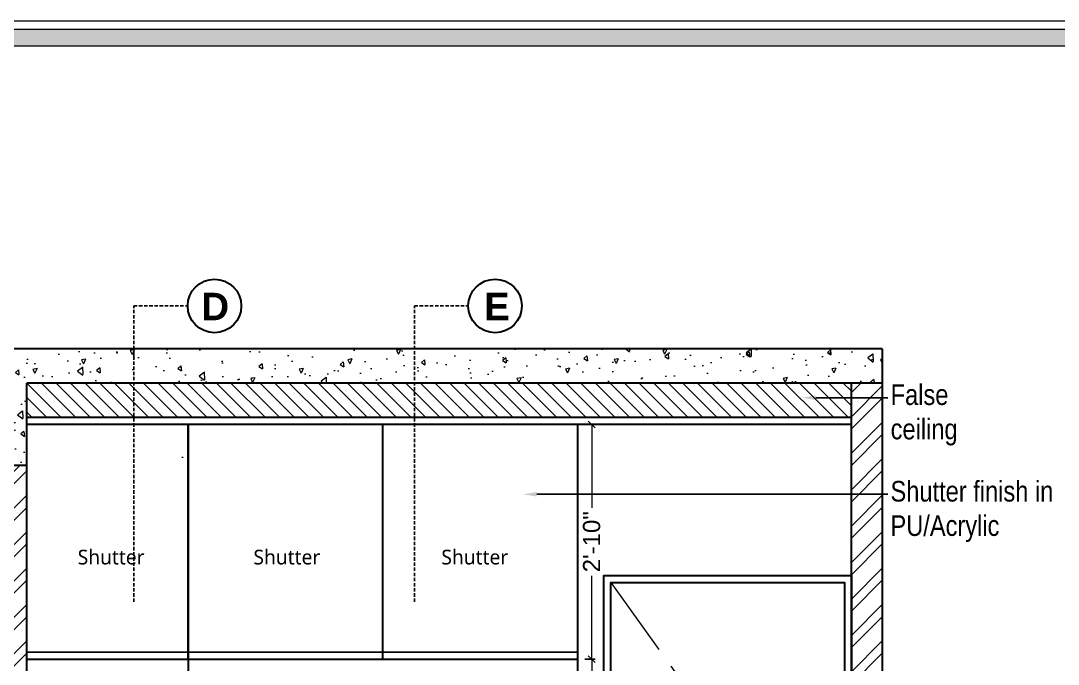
# Model space of a CAD drawing. Header units: millimetres. Extents: x 56222 to 3066687, y -650199 to -121287.
# Drawn here: x 133600.6 to 133751.5, y -184617.5 to -184523.8 of the extents above; entities that cross this region are included whole.
import ezdxf
from ezdxf import colors
from ezdxf.entities.mleader import LeaderData, LeaderLine
from ezdxf.math import Vec2, Vec3

# ---------------------------------------------------------------- set-up
doc = ezdxf.new("R2010")
doc.units = ezdxf.units.MM
doc.header["$MEASUREMENT"] = 0
doc.header["$PDMODE"] = 35
for name, pattern in [('00 . GROUND FLOOR$0$DASHED', [0.75, 0.5, -0.25]), ('ACAD_ISO02W100', [15, 12, -3]), ('CENTER', [2, 1.25, -0.25, 0.25, -0.25]), ('DASHEDX2', [1.5, 1, -0.5])]:
    doc.linetypes.add(name, pattern=pattern)
doc.layers.get('Defpoints').update_dxf_attribs({"color": 220})
doc.layers.add('AR HATCH-7', color=7, linetype='Continuous')
for name, color, linetype, lineweight in [('DIM.', 250, 'Continuous', 13), ('dim05', 1, 'Continuous', 13), ('Dimension', 10, 'DASHEDX2', 20), ('FURNITURE', 32, 'Continuous', 9), ('FURNITURE-1', 252, 'Continuous', 13), ('GROUND FLOOR  ( HATCH )', 251, 'Continuous', 9), ('SECTION ( SLAB PLine )', 104, 'Continuous', 30), ('Text', 7, 'Continuous', 15), ('wall', 7, 'Continuous', 30), ('XX~SLAB ( BEAM )~ ( DIM )', 7, 'Continuous', 9)]:
    doc.layers.add(name, color=color, linetype=linetype, lineweight=lineweight)
doc.styles.add('Arial', font='arial.ttf')
doc.styles.get("Standard").update_dxf_attribs({"font": 'arial.ttf', "height": 6})
doc.styles.add('style4', font='ARIALN.TTF')
doc.dimstyles.new('ISO-25', dxfattribs={"dimtxt": 2.5, "dimasz": 1, "dimexe": 0.5, "dimexo": 1, "dimtad": 0, "dimdec": 1, "dimlunit": 4, "dimtxsty": 'Standard', "dimblk": 'OBLIQUE', "dimcen": 2.5, "dimclrd": 1, "dimclre": 1, "dimclrt": 5, "dimadec": 0, "dimazin": 0, "dimtfac": 1, "dimtdec": 1, "dimtmove": 0, "dimatfit": 3, "dimfxl": 1, "dimlwd": -1, "dimarcsym": 0})

# ---------------------------------------------------------------- blocks, each defined once
blk = doc.blocks.new('_Oblique')
at = {"layer": 'wall', "color": 0, "lineweight": -2}
blk.add_line((-0.5, -0.5), (0.5, 0.5), dxfattribs=at)
blk = doc.blocks.new('*D185')
at = {"layer": 'Defpoints', "color": 0, "lineweight": 30, "transparency": 16777216}
for p in [(133681.64, -184616.72), (133683.63, -184616.72), (133681.64, -184635.32)]:
    blk.add_point(p, dxfattribs=at)
at = {"layer": 'dim05', "color": 1, "linetype": 'Continuous', "lineweight": -2, "transparency": 16777216}
for p, q in [((133682.64, -184616.72), (133684.13, -184616.72)), ((133682.64, -184635.32), (133684.13, -184635.32))]:
    blk.add_line(p, q, dxfattribs=at)
at = {"layer": 'dim05', "color": 1, "linetype": 'Continuous', "transparency": 16777216}
for p, q in [((133683.63, -184616.72), (133683.63, -184621.28)), ((133683.63, -184635.32), (133683.63, -184630.76))]:
    blk.add_line(p, q, dxfattribs=at)
at = {"layer": 'dim05', "color": 1, "transparency": 16777216}
for p, rotation in [((133683.63, -184616.72), 90), ((133683.63, -184635.32), 270)]:
    blk.add_blockref('_Oblique', p, dxfattribs=dict(at, rotation=rotation))
at = {"layer": 'dim05', "color": 5, "lineweight": 25, "transparency": 16777216, "insert": (133683.63, -184626.02), "char_height": 2.5, "attachment_point": 5, "rotation": 90, "style": 'Arial'}
blk.add_mtext('1\'-6{\\H1x;\\S1/2;}"', dxfattribs=at)
blk = doc.blocks.new('*D186')
at = {"layer": 'Defpoints', "color": 0, "lineweight": 30, "transparency": 16777216}
for p in [(133681.64, -184582.57), (133683.63, -184582.57), (133681.64, -184616.72)]:
    blk.add_point(p, dxfattribs=at)
at = {"layer": 'dim05', "color": 1, "linetype": 'Continuous', "lineweight": -2, "transparency": 16777216}
for p, q in [((133682.64, -184582.57), (133684.13, -184582.57)), ((133682.64, -184616.72), (133684.13, -184616.72))]:
    blk.add_line(p, q, dxfattribs=at)
at = {"layer": 'dim05', "color": 1, "linetype": 'Continuous', "transparency": 16777216}
for p, q in [((133683.63, -184582.57), (133683.63, -184594.7)), ((133683.63, -184616.72), (133683.63, -184604.58))]:
    blk.add_line(p, q, dxfattribs=at)
at = {"layer": 'dim05', "color": 1, "transparency": 16777216}
for p, rotation in [((133683.63, -184582.57), 90), ((133683.63, -184616.72), 270)]:
    blk.add_blockref('_Oblique', p, dxfattribs=dict(at, rotation=rotation))
at = {"layer": 'dim05', "color": 5, "lineweight": 25, "transparency": 16777216, "insert": (133683.63, -184599.64), "char_height": 2.5, "attachment_point": 5, "rotation": 90, "style": 'Arial'}
blk.add_mtext('2\'-10"', dxfattribs=at)

msp = doc.modelspace()

# ---------------------------------------------------------------- hatches: boundary and pattern name
at = {"layer": 'AR HATCH-7', "linetype": 'CENTER', "lineweight": 15, "true_color": 0x939598}
h = msp.add_hatch(dxfattribs=at)
h.set_pattern_fill('AR-CONC', color=252, angle=225)
h.set_pattern_definition([(275, (-1135.2694, 961.3524), (-5.51551999, -4.62807079), [0.75, -8.25]), (220, (-1135.269, 961.3524), (6.29992167, -4.3376815), [0.6, -6.6]), (325.4514445, (-1135.729, 960.967), (0.78440164, -8.96575221), [0.63740192, -7.01142112]), (271.1842, (-1133.855, 959.938), (-8.71693388, -6.37613776), [1.125, -12.375]), (321.6356355, (-1134.582, 959.407), (0.2790007, -13.4971167), [0.9561034, -10.5171376]), (216.184164, (-1133.855, 959.938), (0.2790007, -13.4971167), [0.9, -9.9]), (246, (-1134.916, 959.5846), (-7.06771572, -1.37382476), [0.75, -8.25]), (191, (-1134.916, 959.5846), (3.40708593, -6.84808435), [0.6, -6.6]), (296.4514447, (-1135.505, 959.47), (-3.66062975, -8.22190906), [0.6374019, -7.01142112]), (262.5, (-1135.2694, 961.3524), (2.267931853, -2.439898176), [0, -6.52, 0, -6.7, 0, -6.625]), (232.5, (-1135.2694, 961.3524), (0.92872942, -4.6490945), [0, -3.82, 0, -6.37, 0, -2.525]), (192.5, (-1133.6925, 962.9292), (-3.934181673, -3.615207618), [0, -2.5, 0, -7.8, 0, -10.35]), (182.5, (-1132.9854, 963.6363), (-3.41589983, -4.83159807), [0, -3.25, 0, -5.18, 0, -7.35])])
h.paths.add_polyline_path([(133725.918, -184571.567), (133596.918, -184571.567), (133596.918, -184588.567), (133601.417, -184588.567), (133601.417, -184582.567), (133601.418, -184576.567), (133725.918, -184576.567)])
h = msp.add_hatch(dxfattribs=at)
h.set_pattern_fill('ANSI32', color=252, scale=10)
h.set_pattern_definition([(45, (-800.5813, 961.3524), (-2.65165043, 2.65165043), []), (45, (-798.8135, 961.3524), (-2.65165043, 2.65165043), [])])
h.paths.add_polyline_path([(133725.918, -184576.567), (133721.418, -184576.567), (133721.418, -184700.567), (133725.918, -184700.567)])
h = msp.add_hatch(dxfattribs=at)
h.set_pattern_fill('ANSI32', color=252, scale=10)
h.set_pattern_definition([(45, (-925.0813, 961.3524), (-2.65165043, 2.65165043), []), (45, (-923.3135, 961.3524), (-2.65165043, 2.65165043), [])])
h.paths.add_polyline_path([(133601.418, -184588.567), (133596.918, -184588.567), (133596.918, -184700.567), (133601.418, -184700.567)])
at = {"layer": 'Dimension', "linetype": 'Continuous', "true_color": 0xd39e00}
h = msp.add_hatch(color=42, dxfattribs=at)
h.paths.add_polyline_path([(133582.29, -184525.028), (133582.29, -184767.671), (133927.014, -184767.671), (133927.014, -184525.028)])
h.paths.add_polyline_path([(133584.71, -184527.447), (133924.595, -184527.447), (133924.595, -184765.251), (133584.71, -184765.251)], flags=16)
at = {"layer": 'FURNITURE', "lineweight": 20, "true_color": 0x636466}
h = msp.add_hatch(dxfattribs=at)
h.set_pattern_fill('AR-CONC', color=251)
h.set_pattern_definition([(50, (4049.542, -203110.046), (7.17260183, -0.62752135), [0.75, -8.25]), (355, (4049.542, -203110.046), (-1.38751334, 7.52192134), [0.6, -6.6]), (100.4514445, (4050.1396, -203110.0984), (5.78508847, 6.8943999), [0.6374019, -7.0114211]), (46.1842, (4049.542, -203108.046), (10.6724133, -1.6551928), [1.125, -12.375]), (96.6356355, (4050.431, -203108.184), (9.34661946, 9.741186), [0.9561034, -10.5171376]), (351.184164, (4049.542, -203108.046), (9.34661945, 9.741186), [0.9, -9.9]), (21, (4050.542, -203108.546), (5.96907052, -4.0261889), [0.75, -8.25]), (326, (4050.542, -203108.546), (2.4331533, 7.25150045), [0.6, -6.6]), (71.451445, (4051.039, -203108.882), (8.40222377, 3.22531153), [0.6374019, -7.0114211]), (37.5, (4049.5419, -203110.0462), (0.121598553, 3.32893854), [0, -6.52, 0, -6.7, 0, -6.625]), (7.5, (4049.542, -203110.046), (2.63069537, 3.94411712), [0, -3.82, 0, -6.37, 0, -2.525]), (327.5, (4047.312, -203110.0462), (5.33822436, -0.22554872), [0, -2.5, 0, -7.8, 0, -10.35]), (317.5, (4046.312, -203110.046), (5.8318617, 1.00104982), [0, -3.25, 0, -5.18, 0, -7.35])])
h.paths.add_polyline_path([(133627.094, -184587.336), (133622.569, -184587.336), (133622.569, -184587.367)])
h.paths.add_polyline_path([(133501.463, -184560.332), (133501.477, -184555.336), (133467.436, -184555.336), (133467.436, -184560.336), (133478.569, -184560.336), (133478.556, -184560.34)])
at = {"layer": 'GROUND FLOOR  ( HATCH )', "linetype": 'CENTER', "lineweight": 15}
h = msp.add_hatch(dxfattribs=at)
h.set_pattern_fill('ANSI31', color=6, scale=12, angle=90, style=0)
h.set_pattern_definition([(135, (-925.0813, 961.3524), (-1.060660172, -1.060660172), [])])
h.paths.add_polyline_path([(133721.418, -184576.567), (133601.418, -184576.567), (133601.418, -184581.567), (133721.418, -184581.567)])

# ---------------------------------------------------------------- linework, layer by layer
at = {"layer": 'Dimension', "color": 42, "linetype": 'Continuous', "true_color": 0xd39e00}
for points in [[(133581.081, -184523.818), (133928.224, -184523.818), (133928.224, -184768.88), (133581.081, -184768.88)], [(133582.29, -184525.028), (133927.014, -184525.028), (133927.014, -184767.671), (133582.29, -184767.671)], [(133584.71, -184527.447), (133924.595, -184527.447), (133924.595, -184765.251), (133584.71, -184765.251)]]:
    msp.add_lwpolyline(points, close=True, dxfattribs=at)
at = {"layer": 'FURNITURE', "lineweight": 30}
for p, q in [((133653.253, -184616.72), (133653.253, -184582.567)), ((133624.941, -184616.72), (133681.635, -184616.72))]:
    msp.add_line(p, q, dxfattribs=at)
at = {"layer": 'FURNITURE', "lineweight": -3}
msp.add_line((133601.417, -184615.72), (133681.635, -184615.72), dxfattribs=at)
at = {"layer": 'FURNITURE', "lineweight": 30}
for points in [[(133601.417, -184616.72), (133624.94, -184616.72), (133624.94, -184582.567), (133601.417, -184582.567)], [(133624.94, -184635.318), (133681.635, -184635.318), (133681.635, -184582.567), (133624.94, -184582.567)], [(133601.418, -184616.72), (133624.94, -184616.72), (133624.94, -184667.318), (133601.418, -184667.318)]]:
    msp.add_lwpolyline(points, close=True, dxfattribs=at)
at = {"layer": 'FURNITURE', "linetype": 'ACAD_ISO02W100', "lineweight": 5}
msp.add_lwpolyline([(133686.418, -184605.567), (133720.418, -184653.067), (133686.418, -184700.567)], dxfattribs=at)
at = {"layer": 'FURNITURE-1', "color": 252, "linetype": '00 . GROUND FLOOR$0$DASHED', "lineweight": 25, "true_color": 0x939598}
for points in [[(133617.011, -184608.396), (133617.011, -184565.327), (133624.854, -184565.327)], [(133657.837, -184608.396), (133657.837, -184565.327), (133665.681, -184565.327)]]:
    msp.add_lwpolyline(points, dxfattribs=at)
at = {"layer": 'FURNITURE-1', "color": 1, "linetype": 'ByBlock', "lineweight": 30}
for centre in [(133628.747, -184565.327), (133669.574, -184565.327)]:
    msp.add_circle(centre, 3.897, dxfattribs=at)
at = {"layer": 'SECTION ( SLAB PLine )', "color": 1}
for p, q in [((133725.918, -184571.567), (133596.918, -184571.567)), ((133725.918, -184571.567), (133725.918, -184576.567)), ((133601.418, -184588.567), (133601.418, -184576.567)), ((133725.918, -184576.567), (133601.418, -184576.567)), ((133601.418, -184588.567), (133596.918, -184588.567))]:
    msp.add_line(p, q, dxfattribs=at)
at = {"layer": 'SECTION ( SLAB PLine )', "color": 6}
for p, q in [((133721.418, -184581.567), (133601.418, -184581.567)), ((133721.418, -184582.567), (133601.418, -184582.567))]:
    msp.add_line(p, q, dxfattribs=at)
at = {"layer": 'XX~SLAB ( BEAM )~ ( DIM )', "lineweight": 30}
for p, q in [((133721.418, -184700.567), (133721.418, -184576.567)), ((133725.918, -184576.567), (133725.918, -184700.567)), ((133601.418, -184700.567), (133601.418, -184588.567))]:
    msp.add_line(p, q, dxfattribs=at)
for points in [[(133685.418, -184700.567), (133685.418, -184604.567), (133721.418, -184604.567), (133721.418, -184700.567)], [(133686.418, -184700.567), (133686.418, -184605.567), (133720.418, -184605.567), (133720.418, -184700.567)]]:
    msp.add_lwpolyline(points, dxfattribs=at)

# ---------------------------------------------------------------- texts
at = {"layer": 'DIM.', "color": 1, "char_height": 4, "attachment_point": 3}
for s, insert in [('{\\fArial|b1|i0|c0|p34;D}', (133630.877, -184563.404)), ('{\\fArial|b1|i0|c0|p34;E}', (133671.704, -184563.404))]:
    msp.add_mtext_dynamic_manual_height_columns(s, width=81.87572, gutter_width=1.128, heights=[0], dxfattribs=dict(at, insert=insert))
at = {"layer": 'Text', "ltscale": 20, "char_height": 2.14365, "width": 39.27782, "attachment_point": 1}
for insert in [(133608.843, -184600.8, 0.259), (133634.42, -184600.8, 0.259), (133661.76, -184600.8, 0.259)]:
    msp.add_mtext('{\\fMalgun Gothic|b0|i0|c0|p34;\\C1;Shutter}', dxfattribs=dict(at, insert=insert))

# ---------------------------------------------------------------- dimensions: what is measured, and where the dimension line sits
at = {"layer": 'dim05', "color": 27, "lineweight": 25, "true_color": 0x7d5120}
for base, p1, p2, picture, middle in [((133683.629, -184582.567), (133681.635, -184616.72), (133681.635, -184582.567), '*D186', (133683.629, -184599.644)), ((133683.629, -184616.72), (133681.635, -184635.318), (133681.635, -184616.72), '*D185', (133683.629, -184626.019))]:
    dim = msp.add_linear_dim(base=base, p1=p1, p2=p2, angle=90, dimstyle='ISO-25', override={"dimtxsty": 'Arial'}, dxfattribs=at)
    dim.commit()
    dim.dimension.update_dxf_attribs({"geometry": picture, "text_midpoint": middle})

# ---------------------------------------------------------------- leaders
at = {"layer": 'Text', "color": 1, "lineweight": 0, "ltscale": 20}
ml = msp.add_multileader_mtext('Standard', dxfattribs=at)
ml.set_content('False \\Pceiling', color=1, style='style4')
ml.set_leader_properties()
ml.build(insert=Vec2(0, 0))
ml.multileader.update_dxf_attribs({"dogleg_length": 2.025, "arrow_head_size": 2})
ctx = ml.context
ctx.base_point, ctx.char_height, ctx.arrow_head_size, ctx.landing_gap_size, ctx.plane_origin = Vec3(133726.733, -184578.677), 3, 2, 0.4, Vec3(133665.111, -184578.677)
notes = []
notes.append((ctx, [(0, (1, 1, 0), (133724.244, -184578.677), (1, 0), 2.489, [(0, [(133714.236, -184578.677)], 0, [])])]))
ctx.mtext.insert = Vec3(133727.133, -184576.736)
ml = msp.add_multileader_mtext('Standard', dxfattribs=at)
ml.set_content('Shutter finish in \\PPU/Acrylic ', color=1, style='style4')
ml.set_leader_properties()
ml.build(insert=Vec2(0, 0))
ml.multileader.update_dxf_attribs({"dogleg_length": 2.025, "arrow_head_size": 2})
ctx = ml.context
ctx.base_point, ctx.char_height, ctx.arrow_head_size, ctx.landing_gap_size, ctx.plane_origin = Vec3(133726.713, -184592.733, 0.078), 3, 2, 0.4, Vec3(133658.087, -184592.733, 0.078)
notes.append((ctx, [(0, (1, 1, 0), (133725.751, -184592.733, 0.078), (1, 0), 0.962, [(0, [(133673.63, -184592.733, 0.078)], 0, [])])]))
ctx.mtext.insert = Vec3(133727.113, -184590.792, 0.078)
for ctx, leaders in notes:
    for number, flags, end, landing, length, lines in leaders:
        leader = LeaderData()
        leader.index, (leader.has_last_leader_line, leader.has_dogleg_vector, leader.attachment_direction) = number, flags
        leader.last_leader_point, leader.dogleg_vector, leader.dogleg_length = Vec3(end), Vec3(landing), length
        for number, points, colour, breaks in lines:
            line = LeaderLine()
            line.index, line.vertices, line.color, line.breaks = number, Vec3.list(points), colors.encode_raw_color(colour), breaks
            leader.lines.append(line)
        ctx.leaders.append(leader)

doc.saveas('drawing.dxf')
